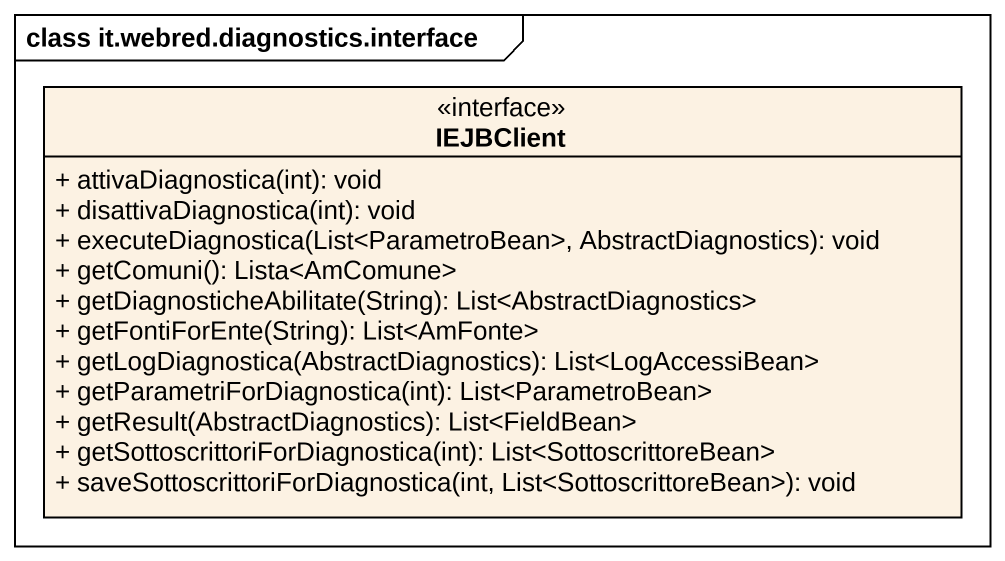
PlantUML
@startuml
mainframe class it.webred.diagnostics.interface
hide circle
hide empty members
skinparam classAttributeIconSize 0
class IEJBClient <<interface>> {
  + attivaDiagnostica(int): void
  + disattivaDiagnostica(int): void
  + executeDiagnostica(List<ParametroBean>, AbstractDiagnostics): void
  + getComuni(): Lista<AmComune>
  + getDiagnosticheAbilitate(String): List<AbstractDiagnostics>
  + getFontiForEnte(String): List<AmFonte>
  + getLogDiagnostica(AbstractDiagnostics): List<LogAccessiBean>
  + getParametriForDiagnostica(int): List<ParametroBean>
  + getResult(AbstractDiagnostics): List<FieldBean>
  + getSottoscrittoriForDiagnostica(int): List<SottoscrittoreBean>
  + saveSottoscrittoriForDiagnostica(int, List<SottoscrittoreBean>): void
}
@enduml
